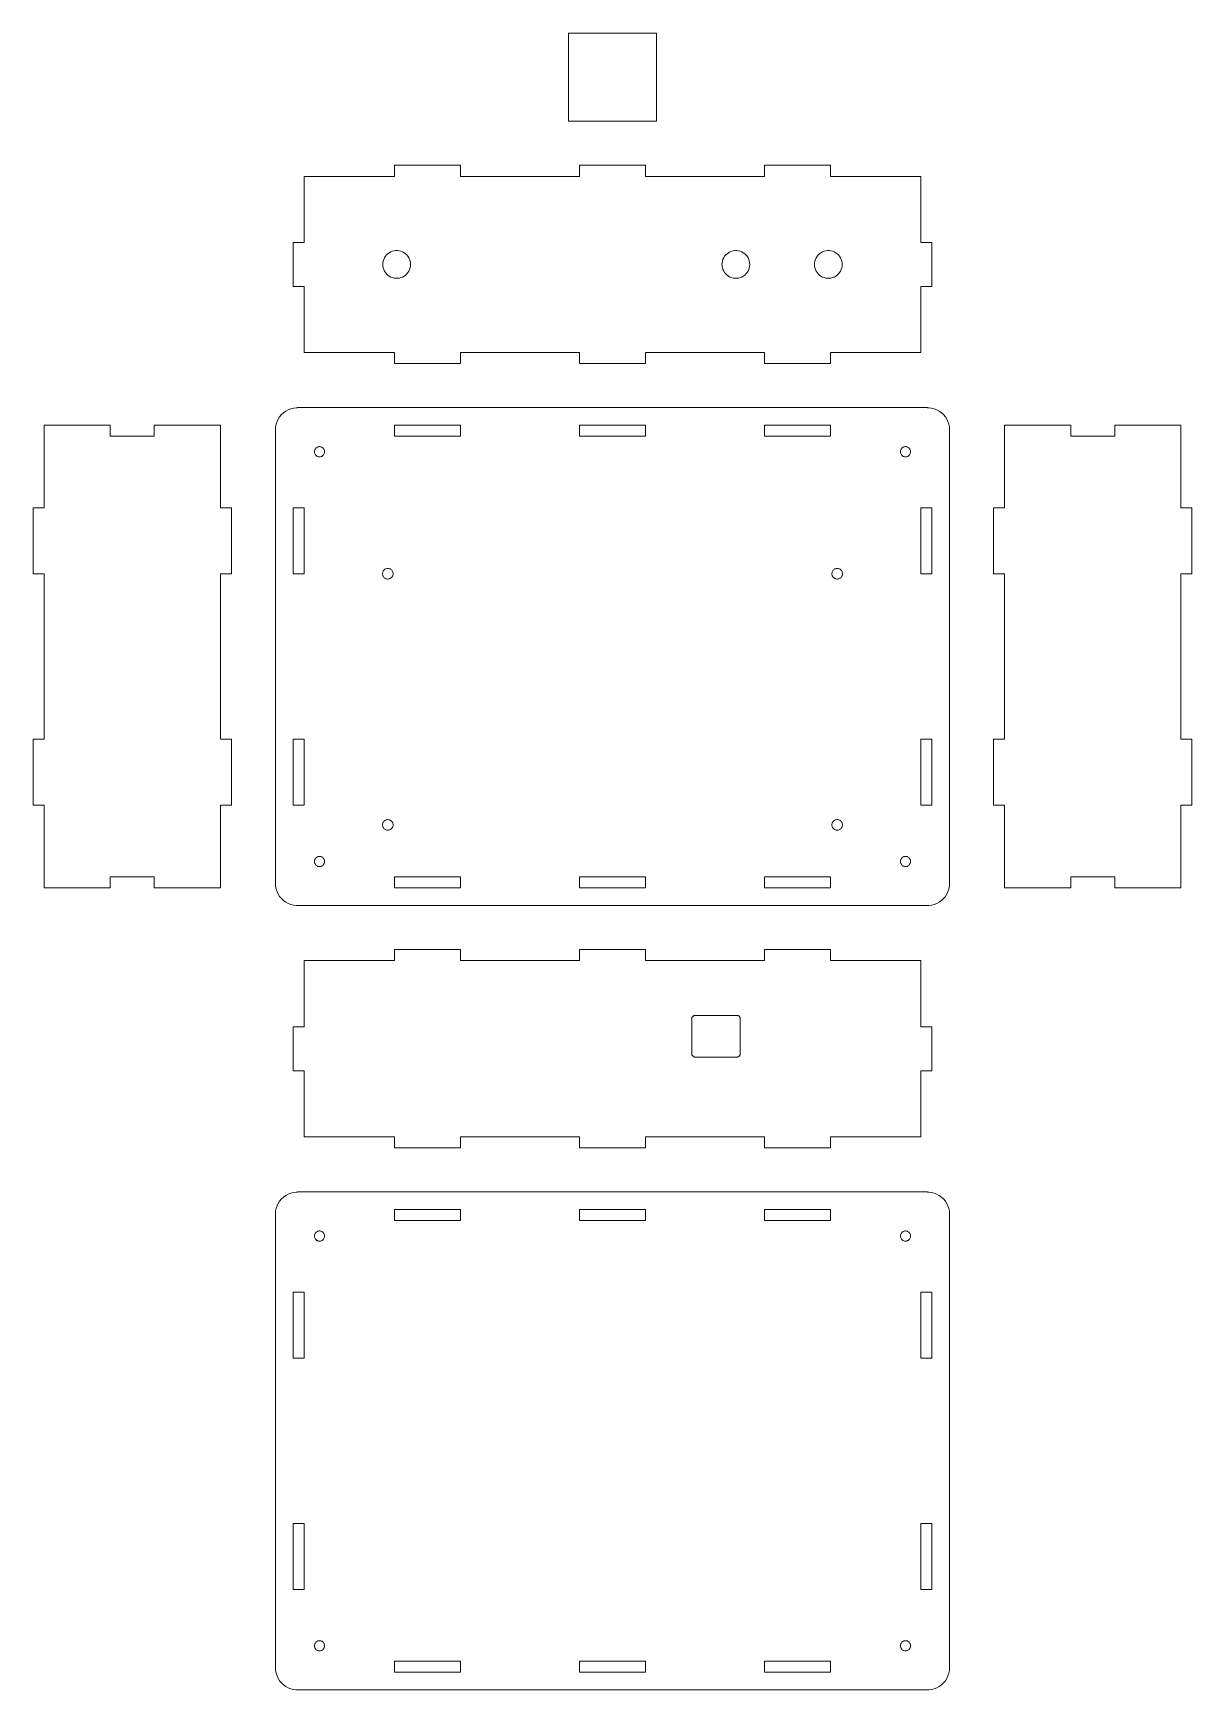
# Model space of a CAD drawing. Header units: millimetres. Extents: x -167 to 167, y -298 to 180.
import ezdxf

# ---------------------------------------------------------------- set-up
doc = ezdxf.new("R2010")
doc.units = ezdxf.units.MM
doc.layers.get('0').update_dxf_attribs({"linetype": 'CONTINUOUS', "lineweight": 0})

msp = doc.modelspace()

# ---------------------------------------------------------------- linework, layer by layer
for p, q in [((-12.7, 154.305), (-12.7, 179.705)), ((-12.7, 179.705), (12.7, 179.705)), ((12.7, 179.705), (12.7, 154.305)), ((12.7, 154.305), (-12.7, 154.305)), ((-62.865, 138.43), (-62.865, 141.605)), ((-62.865, 141.605), (-43.815, 141.605)), ((-43.815, 141.605), (-43.815, 138.43)), ((-9.525, 138.43), (-9.525, 141.605)), ((-9.525, 141.605), (9.525, 141.605)), ((9.525, 141.605), (9.525, 138.43)), ((43.815, 138.43), (43.815, 141.605)), ((43.815, 141.605), (62.865, 141.605)), ((62.865, 141.605), (62.865, 138.43)), ((-88.9, 119.38), (-88.9, 138.43)), ((-88.9, 138.43), (-62.865, 138.43)), ((-43.815, 138.43), (-9.525, 138.43)), ((9.525, 138.43), (43.815, 138.43)), ((62.865, 138.43), (88.9, 138.43)), ((88.9, 138.43), (88.9, 119.38)), ((-92.075, 106.68), (-92.075, 119.38)), ((-92.075, 119.38), (-88.9, 119.38)), ((88.9, 119.38), (92.075, 119.38)), ((92.075, 119.38), (92.075, 106.68)), ((-65.949, 114.502), (-65.735, 114.957)), ((-65.735, 114.957), (-65.466, 115.381)), ((-65.466, 115.381), (-65.146, 115.768)), ((-65.146, 115.768), (-64.78, 116.112)), ((-64.78, 116.112), (-64.373, 116.407)), ((-64.373, 116.407), (-63.933, 116.649)), ((-63.933, 116.649), (-63.466, 116.834)), ((-63.466, 116.834), (-62.98, 116.959)), ((-62.98, 116.959), (-62.481, 117.022)), ((-62.481, 117.022), (-61.979, 117.022)), ((-61.979, 117.022), (-61.48, 116.959)), ((-61.48, 116.959), (-60.994, 116.834)), ((-60.994, 116.834), (-60.527, 116.649)), ((-60.527, 116.649), (-60.087, 116.407)), ((-60.087, 116.407), (-59.68, 116.112)), ((-59.68, 116.112), (-59.314, 115.768)), ((-59.314, 115.768), (-58.994, 115.381)), ((-58.994, 115.381), (-58.725, 114.957)), ((-58.725, 114.957), (-58.511, 114.502)), ((31.841, 114.502), (32.055, 114.957)), ((32.055, 114.957), (32.324, 115.381)), ((32.324, 115.381), (32.644, 115.768)), ((32.644, 115.768), (33.01, 116.112)), ((33.01, 116.112), (33.417, 116.407)), ((33.417, 116.407), (33.857, 116.649)), ((33.857, 116.649), (34.324, 116.834)), ((34.324, 116.834), (34.81, 116.959)), ((34.81, 116.959), (35.309, 117.022)), ((35.309, 117.022), (35.811, 117.022)), ((35.811, 117.022), (36.31, 116.959)), ((36.31, 116.959), (36.796, 116.834)), ((36.796, 116.834), (37.263, 116.649)), ((37.263, 116.649), (37.703, 116.407)), ((37.703, 116.407), (38.11, 116.112)), ((38.11, 116.112), (38.476, 115.768)), ((38.476, 115.768), (38.796, 115.381)), ((38.796, 115.381), (39.065, 114.957)), ((39.065, 114.957), (39.279, 114.502)), ((58.511, 114.502), (58.725, 114.957)), ((58.725, 114.957), (58.994, 115.381)), ((58.994, 115.381), (59.314, 115.768)), ((59.314, 115.768), (59.68, 116.112)), ((59.68, 116.112), (60.087, 116.407)), ((60.087, 116.407), (60.527, 116.649)), ((60.527, 116.649), (60.994, 116.834)), ((60.994, 116.834), (61.48, 116.959)), ((61.48, 116.959), (61.979, 117.022)), ((61.979, 117.022), (62.481, 117.022)), ((62.481, 117.022), (62.98, 116.959)), ((62.98, 116.959), (63.466, 116.834)), ((63.466, 116.834), (63.933, 116.649)), ((63.933, 116.649), (64.373, 116.407)), ((64.373, 116.407), (64.78, 116.112)), ((64.78, 116.112), (65.146, 115.768)), ((65.146, 115.768), (65.466, 115.381)), ((65.466, 115.381), (65.735, 114.957)), ((65.735, 114.957), (65.949, 114.502)), ((-66.23, 113.03), (-66.198, 113.531)), ((-66.198, 112.529), (-66.23, 113.03)), ((-66.198, 113.531), (-66.104, 114.025)), ((-66.104, 112.035), (-66.198, 112.529)), ((-66.104, 114.025), (-65.949, 114.502)), ((-65.949, 111.558), (-66.104, 112.035)), ((-65.735, 111.103), (-65.949, 111.558)), ((-65.466, 110.679), (-65.735, 111.103)), ((-65.146, 110.292), (-65.466, 110.679)), ((-64.78, 109.948), (-65.146, 110.292)), ((-64.373, 109.653), (-64.78, 109.948)), ((-59.68, 109.948), (-60.087, 109.653)), ((-59.314, 110.292), (-59.68, 109.948)), ((-58.994, 110.679), (-59.314, 110.292)), ((-58.725, 111.103), (-58.994, 110.679)), ((-58.511, 111.558), (-58.725, 111.103)), ((-58.511, 114.502), (-58.356, 114.025)), ((-58.356, 112.035), (-58.511, 111.558)), ((-58.356, 114.025), (-58.262, 113.531)), ((-58.262, 112.529), (-58.356, 112.035)), ((-58.262, 113.531), (-58.23, 113.03)), ((-58.23, 113.03), (-58.262, 112.529)), ((31.56, 113.03), (31.592, 113.531)), ((31.592, 112.529), (31.56, 113.03)), ((31.592, 113.531), (31.686, 114.025)), ((31.686, 112.035), (31.592, 112.529)), ((31.686, 114.025), (31.841, 114.502)), ((31.841, 111.558), (31.686, 112.035)), ((32.055, 111.103), (31.841, 111.558)), ((32.324, 110.679), (32.055, 111.103)), ((32.644, 110.292), (32.324, 110.679)), ((33.01, 109.948), (32.644, 110.292)), ((33.417, 109.653), (33.01, 109.948)), ((38.11, 109.948), (37.703, 109.653)), ((38.476, 110.292), (38.11, 109.948)), ((38.796, 110.679), (38.476, 110.292)), ((39.065, 111.103), (38.796, 110.679)), ((39.279, 111.558), (39.065, 111.103)), ((39.279, 114.502), (39.434, 114.025)), ((39.434, 112.035), (39.279, 111.558)), ((39.434, 114.025), (39.528, 113.531)), ((39.528, 112.529), (39.434, 112.035)), ((39.528, 113.531), (39.56, 113.03)), ((39.56, 113.03), (39.528, 112.529)), ((58.23, 113.03), (58.262, 113.531)), ((58.262, 112.529), (58.23, 113.03)), ((58.262, 113.531), (58.356, 114.025)), ((58.356, 112.035), (58.262, 112.529)), ((58.356, 114.025), (58.511, 114.502)), ((58.511, 111.558), (58.356, 112.035)), ((58.725, 111.103), (58.511, 111.558)), ((58.994, 110.679), (58.725, 111.103)), ((59.314, 110.292), (58.994, 110.679)), ((59.68, 109.948), (59.314, 110.292)), ((60.087, 109.653), (59.68, 109.948)), ((64.78, 109.948), (64.373, 109.653)), ((65.146, 110.292), (64.78, 109.948)), ((65.466, 110.679), (65.146, 110.292)), ((65.735, 111.103), (65.466, 110.679)), ((65.949, 111.558), (65.735, 111.103)), ((65.949, 114.502), (66.104, 114.025)), ((66.104, 112.035), (65.949, 111.558)), ((66.104, 114.025), (66.198, 113.531)), ((66.198, 112.529), (66.104, 112.035)), ((66.198, 113.531), (66.23, 113.03)), ((66.23, 113.03), (66.198, 112.529)), ((-88.9, 106.68), (-92.075, 106.68)), ((-88.9, 87.63), (-88.9, 106.68)), ((-63.933, 109.411), (-64.373, 109.653)), ((-63.466, 109.226), (-63.933, 109.411)), ((-62.98, 109.101), (-63.466, 109.226)), ((-62.481, 109.038), (-62.98, 109.101)), ((-61.979, 109.038), (-62.481, 109.038)), ((-61.48, 109.101), (-61.979, 109.038)), ((-60.994, 109.226), (-61.48, 109.101)), ((-60.527, 109.411), (-60.994, 109.226)), ((-60.087, 109.653), (-60.527, 109.411)), ((33.857, 109.411), (33.417, 109.653)), ((34.324, 109.226), (33.857, 109.411)), ((34.81, 109.101), (34.324, 109.226)), ((35.309, 109.038), (34.81, 109.101)), ((35.811, 109.038), (35.309, 109.038)), ((36.31, 109.101), (35.811, 109.038)), ((36.796, 109.226), (36.31, 109.101)), ((37.263, 109.411), (36.796, 109.226)), ((37.703, 109.653), (37.263, 109.411)), ((60.527, 109.411), (60.087, 109.653)), ((60.994, 109.226), (60.527, 109.411)), ((61.48, 109.101), (60.994, 109.226)), ((61.979, 109.038), (61.48, 109.101)), ((62.481, 109.038), (61.979, 109.038)), ((62.98, 109.101), (62.481, 109.038)), ((63.466, 109.226), (62.98, 109.101)), ((63.933, 109.411), (63.466, 109.226)), ((64.373, 109.653), (63.933, 109.411)), ((92.075, 106.68), (88.9, 106.68)), ((88.9, 106.68), (88.9, 87.63)), ((-62.865, 87.63), (-88.9, 87.63)), ((-62.865, 84.455), (-62.865, 87.63)), ((-9.525, 87.63), (-43.815, 87.63)), ((-43.815, 87.63), (-43.815, 84.455)), ((-9.525, 84.455), (-9.525, 87.63)), ((43.815, 87.63), (9.525, 87.63)), ((9.525, 87.63), (9.525, 84.455)), ((43.815, 84.455), (43.815, 87.63)), ((88.9, 87.63), (62.865, 87.63)), ((62.865, 87.63), (62.865, 84.455)), ((-43.815, 84.455), (-62.865, 84.455)), ((9.525, 84.455), (-9.525, 84.455)), ((62.865, 84.455), (43.815, 84.455)), ((-92.767, 71.444), (-91.995, 71.643)), ((-91.995, 71.643), (-91.204, 71.742)), ((-91.204, 71.742), (-90.805, 71.742)), ((-90.805, 71.742), (-90.805, 71.755)), ((-90.805, 71.755), (90.805, 71.755)), ((90.805, 71.755), (90.805, 71.742)), ((90.805, 71.742), (91.204, 71.742)), ((91.204, 71.742), (91.995, 71.643)), ((91.995, 71.643), (92.767, 71.444)), ((-97.105, 66.201), (-96.956, 66.984)), ((-96.956, 66.984), (-96.709, 67.743)), ((-96.709, 67.743), (-96.37, 68.464)), ((-96.37, 68.464), (-95.942, 69.137)), ((-95.942, 69.137), (-95.434, 69.752)), ((-95.434, 69.752), (-94.853, 70.298)), ((-94.853, 70.298), (-94.208, 70.766)), ((-94.208, 70.766), (-93.509, 71.151)), ((-93.509, 71.151), (-92.767, 71.444)), ((92.767, 71.444), (93.509, 71.151)), ((93.509, 71.151), (94.208, 70.766)), ((94.208, 70.766), (94.853, 70.298)), ((94.853, 70.298), (95.434, 69.752)), ((95.434, 69.752), (95.942, 69.137)), ((95.942, 69.137), (96.37, 68.464)), ((96.37, 68.464), (96.709, 67.743)), ((96.709, 67.743), (96.956, 66.984)), ((96.956, 66.984), (97.105, 66.201)), ((-163.83, 42.862), (-163.83, 66.675)), ((-163.83, 66.675), (-144.78, 66.675)), ((-144.78, 66.675), (-144.78, 63.5)), ((-144.78, 63.5), (-132.08, 63.5)), ((-132.08, 63.5), (-132.08, 66.675)), ((-132.08, 66.675), (-113.03, 66.675)), ((-113.03, 66.675), (-113.03, 42.862)), ((-97.155, 65.405), (-97.105, 66.201)), ((-97.155, -65.405), (-97.155, 65.405)), ((-62.865, 63.5), (-62.865, 66.675)), ((-62.865, 66.675), (-43.815, 66.675)), ((-43.815, 63.5), (-62.865, 63.5)), ((-43.815, 66.675), (-43.815, 63.5)), ((-9.525, 63.5), (-9.525, 66.675)), ((-9.525, 66.675), (9.525, 66.675)), ((9.525, 63.5), (-9.525, 63.5)), ((9.525, 66.675), (9.525, 63.5)), ((43.815, 63.5), (43.815, 66.675)), ((43.815, 66.675), (62.865, 66.675)), ((62.865, 63.5), (43.815, 63.5)), ((62.865, 66.675), (62.865, 63.5)), ((97.105, 66.201), (97.155, 65.405)), ((97.155, 65.405), (97.155, -65.405)), ((113.03, 42.862), (113.03, 66.675)), ((113.03, 66.675), (132.08, 66.675)), ((132.08, 66.675), (132.08, 63.5)), ((132.08, 63.5), (144.78, 63.5)), ((144.78, 63.5), (144.78, 66.675)), ((144.78, 66.675), (163.83, 66.675)), ((163.83, 66.675), (163.83, 42.862)), ((-85.928, 59.055), (-85.917, 59.24)), ((-85.917, 58.87), (-85.928, 59.055)), ((-85.917, 59.24), (-85.882, 59.421)), ((-85.882, 58.689), (-85.917, 58.87)), ((-85.882, 59.421), (-85.825, 59.597)), ((-85.825, 58.513), (-85.882, 58.689)), ((-85.825, 59.597), (-85.746, 59.765)), ((-85.746, 58.345), (-85.825, 58.513)), ((-85.746, 59.765), (-85.647, 59.921)), ((-85.647, 58.189), (-85.746, 58.345)), ((-85.647, 59.921), (-85.529, 60.063)), ((-85.529, 58.047), (-85.647, 58.189)), ((-85.529, 60.063), (-85.394, 60.19)), ((-85.394, 57.92), (-85.529, 58.047)), ((-85.394, 60.19), (-85.244, 60.299)), ((-85.244, 57.811), (-85.394, 57.92)), ((-85.244, 60.299), (-85.082, 60.388)), ((-85.082, 57.722), (-85.244, 57.811)), ((-85.082, 60.388), (-84.91, 60.456)), ((-84.91, 57.654), (-85.082, 57.722)), ((-84.91, 60.456), (-84.731, 60.502)), ((-84.731, 57.608), (-84.91, 57.654)), ((-84.731, 60.502), (-84.548, 60.525)), ((-84.548, 57.585), (-84.731, 57.608)), ((-84.548, 60.525), (-84.362, 60.525)), ((-84.362, 57.585), (-84.548, 57.585)), ((-84.362, 60.525), (-84.179, 60.502)), ((-84.179, 57.608), (-84.362, 57.585)), ((-84.179, 60.502), (-84, 60.456)), ((-84, 57.654), (-84.179, 57.608)), ((-84, 60.456), (-83.828, 60.388)), ((-83.828, 57.722), (-84, 57.654)), ((-83.828, 60.388), (-83.666, 60.299)), ((-83.666, 57.811), (-83.828, 57.722)), ((-83.666, 60.299), (-83.516, 60.19)), ((-83.516, 57.92), (-83.666, 57.811)), ((-83.516, 60.19), (-83.381, 60.063)), ((-83.381, 58.047), (-83.516, 57.92)), ((-83.381, 60.063), (-83.263, 59.921)), ((-83.263, 58.189), (-83.381, 58.047)), ((-83.263, 59.921), (-83.164, 59.765)), ((-83.164, 58.345), (-83.263, 58.189)), ((-83.164, 59.765), (-83.085, 59.597)), ((-83.085, 58.513), (-83.164, 58.345)), ((-83.085, 59.597), (-83.028, 59.421)), ((-83.028, 58.689), (-83.085, 58.513)), ((-83.028, 59.421), (-82.993, 59.24)), ((-82.993, 58.87), (-83.028, 58.689)), ((-82.993, 59.24), (-82.982, 59.055)), ((-82.982, 59.055), (-82.993, 58.87)), ((82.982, 59.055), (82.993, 59.24)), ((82.993, 58.87), (82.982, 59.055)), ((82.993, 59.24), (83.028, 59.421)), ((83.028, 58.689), (82.993, 58.87)), ((83.028, 59.421), (83.085, 59.597)), ((83.085, 58.513), (83.028, 58.689)), ((83.085, 59.597), (83.164, 59.765)), ((83.164, 58.345), (83.085, 58.513)), ((83.164, 59.765), (83.263, 59.921)), ((83.263, 58.189), (83.164, 58.345)), ((83.263, 59.921), (83.381, 60.063)), ((83.381, 58.047), (83.263, 58.189)), ((83.381, 60.063), (83.516, 60.19)), ((83.516, 57.92), (83.381, 58.047)), ((83.516, 60.19), (83.666, 60.299)), ((83.666, 57.811), (83.516, 57.92)), ((83.666, 60.299), (83.828, 60.388)), ((83.828, 57.722), (83.666, 57.811)), ((83.828, 60.388), (84, 60.456)), ((84, 57.654), (83.828, 57.722)), ((84, 60.456), (84.179, 60.502)), ((84.179, 57.608), (84, 57.654)), ((84.179, 60.502), (84.362, 60.525)), ((84.362, 57.585), (84.179, 57.608)), ((84.362, 60.525), (84.548, 60.525)), ((84.548, 57.585), (84.362, 57.585)), ((84.548, 60.525), (84.731, 60.502)), ((84.731, 57.608), (84.548, 57.585)), ((84.731, 60.502), (84.91, 60.456)), ((84.91, 57.654), (84.731, 57.608)), ((84.91, 60.456), (85.082, 60.388)), ((85.082, 57.722), (84.91, 57.654)), ((85.082, 60.388), (85.244, 60.299)), ((85.244, 57.811), (85.082, 57.722)), ((85.244, 60.299), (85.394, 60.19)), ((85.394, 57.92), (85.244, 57.811)), ((85.394, 60.19), (85.529, 60.063)), ((85.529, 58.047), (85.394, 57.92)), ((85.529, 60.063), (85.647, 59.921)), ((85.647, 58.189), (85.529, 58.047)), ((85.647, 59.921), (85.746, 59.765)), ((85.746, 58.345), (85.647, 58.189)), ((85.746, 59.765), (85.825, 59.597)), ((85.825, 58.513), (85.746, 58.345)), ((85.825, 59.597), (85.882, 59.421)), ((85.882, 58.689), (85.825, 58.513)), ((85.882, 59.421), (85.917, 59.24)), ((85.917, 58.87), (85.882, 58.689)), ((85.917, 59.24), (85.928, 59.055)), ((85.928, 59.055), (85.917, 58.87)), ((-167.005, 23.813), (-167.005, 42.862)), ((-167.005, 42.862), (-163.83, 42.862)), ((-113.03, 42.862), (-109.855, 42.862)), ((-109.855, 42.862), (-109.855, 23.813)), ((-92.075, 23.813), (-92.075, 42.862)), ((-92.075, 42.862), (-88.9, 42.862)), ((-88.9, 42.862), (-88.9, 23.813)), ((88.9, 23.813), (88.9, 42.862)), ((88.9, 42.862), (92.075, 42.862)), ((92.075, 42.862), (92.075, 23.813)), ((109.855, 23.813), (109.855, 42.862)), ((109.855, 42.862), (113.03, 42.862)), ((163.83, 42.862), (167.005, 42.862)), ((167.005, 42.862), (167.005, 23.813)), ((-66.294, 23.89), (-66.282, 24.081)), ((-66.282, 23.699), (-66.294, 23.89)), ((-66.282, 24.081), (-66.246, 24.269)), ((-66.246, 24.269), (-66.187, 24.451)), ((-66.187, 24.451), (-66.105, 24.624)), ((-66.105, 24.624), (-66.003, 24.786)), ((-66.003, 24.786), (-65.881, 24.933)), ((-65.881, 24.933), (-65.741, 25.064)), ((-65.741, 25.064), (-65.587, 25.177)), ((-65.587, 25.177), (-65.419, 25.269)), ((-65.419, 25.269), (-65.241, 25.339)), ((-65.241, 25.339), (-65.056, 25.387)), ((-65.056, 25.387), (-64.866, 25.411)), ((-64.866, 25.411), (-64.674, 25.411)), ((-64.674, 25.411), (-64.484, 25.387)), ((-64.484, 25.387), (-64.299, 25.339)), ((-64.299, 25.339), (-64.121, 25.269)), ((-64.121, 25.269), (-63.953, 25.177)), ((-63.953, 25.177), (-63.799, 25.064)), ((-63.799, 25.064), (-63.659, 24.933)), ((-63.659, 24.933), (-63.537, 24.786)), ((-63.537, 24.786), (-63.435, 24.624)), ((-63.435, 24.624), (-63.353, 24.451)), ((-63.353, 24.451), (-63.294, 24.269)), ((-63.294, 24.269), (-63.258, 24.081)), ((-63.258, 24.081), (-63.246, 23.89)), ((-63.246, 23.89), (-63.258, 23.699)), ((63.246, 23.89), (63.258, 24.081)), ((63.258, 23.699), (63.246, 23.89)), ((63.258, 24.081), (63.294, 24.269)), ((63.294, 24.269), (63.353, 24.451)), ((63.353, 24.451), (63.435, 24.624)), ((63.435, 24.624), (63.537, 24.786)), ((63.537, 24.786), (63.659, 24.933)), ((63.659, 24.933), (63.799, 25.064)), ((63.799, 25.064), (63.953, 25.177)), ((63.953, 25.177), (64.121, 25.269)), ((64.121, 25.269), (64.299, 25.339)), ((64.299, 25.339), (64.484, 25.387)), ((64.484, 25.387), (64.674, 25.411)), ((64.674, 25.411), (64.866, 25.411)), ((64.866, 25.411), (65.056, 25.387)), ((65.056, 25.387), (65.241, 25.339)), ((65.241, 25.339), (65.419, 25.269)), ((65.419, 25.269), (65.587, 25.177)), ((65.587, 25.177), (65.741, 25.064)), ((65.741, 25.064), (65.881, 24.933)), ((65.881, 24.933), (66.003, 24.786)), ((66.003, 24.786), (66.105, 24.624)), ((66.105, 24.624), (66.187, 24.451)), ((66.187, 24.451), (66.246, 24.269)), ((66.246, 24.269), (66.282, 24.081)), ((66.282, 24.081), (66.294, 23.89)), ((66.294, 23.89), (66.282, 23.699)), ((-163.83, 23.813), (-167.005, 23.813)), ((-163.83, -23.813), (-163.83, 23.813)), ((-109.855, 23.813), (-113.03, 23.813)), ((-113.03, 23.813), (-113.03, -23.813)), ((-88.9, 23.813), (-92.075, 23.813)), ((-66.246, 23.511), (-66.282, 23.699)), ((-66.187, 23.329), (-66.246, 23.511)), ((-66.105, 23.156), (-66.187, 23.329)), ((-66.003, 22.994), (-66.105, 23.156)), ((-65.881, 22.847), (-66.003, 22.994)), ((-65.741, 22.716), (-65.881, 22.847)), ((-65.587, 22.603), (-65.741, 22.716)), ((-65.419, 22.511), (-65.587, 22.603)), ((-65.241, 22.441), (-65.419, 22.511)), ((-65.056, 22.393), (-65.241, 22.441)), ((-64.866, 22.369), (-65.056, 22.393)), ((-64.674, 22.369), (-64.866, 22.369)), ((-64.484, 22.393), (-64.674, 22.369)), ((-64.299, 22.441), (-64.484, 22.393)), ((-64.121, 22.511), (-64.299, 22.441)), ((-63.953, 22.603), (-64.121, 22.511)), ((-63.799, 22.716), (-63.953, 22.603)), ((-63.659, 22.847), (-63.799, 22.716)), ((-63.537, 22.994), (-63.659, 22.847)), ((-63.435, 23.156), (-63.537, 22.994)), ((-63.353, 23.329), (-63.435, 23.156)), ((-63.294, 23.511), (-63.353, 23.329)), ((-63.258, 23.699), (-63.294, 23.511)), ((63.294, 23.511), (63.258, 23.699)), ((63.353, 23.329), (63.294, 23.511)), ((63.435, 23.156), (63.353, 23.329)), ((63.537, 22.994), (63.435, 23.156)), ((63.659, 22.847), (63.537, 22.994)), ((63.799, 22.716), (63.659, 22.847)), ((63.953, 22.603), (63.799, 22.716)), ((64.121, 22.511), (63.953, 22.603)), ((64.299, 22.441), (64.121, 22.511)), ((64.484, 22.393), (64.299, 22.441)), ((64.674, 22.369), (64.484, 22.393)), ((64.866, 22.369), (64.674, 22.369)), ((65.056, 22.393), (64.866, 22.369)), ((65.241, 22.441), (65.056, 22.393)), ((65.419, 22.511), (65.241, 22.441)), ((65.587, 22.603), (65.419, 22.511)), ((65.741, 22.716), (65.587, 22.603)), ((65.881, 22.847), (65.741, 22.716)), ((66.003, 22.994), (65.881, 22.847)), ((66.105, 23.156), (66.003, 22.994)), ((66.187, 23.329), (66.105, 23.156)), ((66.246, 23.511), (66.187, 23.329)), ((66.282, 23.699), (66.246, 23.511)), ((92.075, 23.813), (88.9, 23.813)), ((113.03, 23.813), (109.855, 23.813)), ((113.03, -23.813), (113.03, 23.813)), ((167.005, 23.813), (163.83, 23.813)), ((163.83, 23.813), (163.83, -23.813)), ((-167.005, -42.862), (-167.005, -23.813)), ((-167.005, -23.813), (-163.83, -23.813)), ((-113.03, -23.813), (-109.855, -23.813)), ((-109.855, -23.813), (-109.855, -42.862)), ((-92.075, -42.862), (-92.075, -23.813)), ((-92.075, -23.813), (-88.9, -23.813)), ((-88.9, -23.813), (-88.9, -42.862)), ((88.9, -42.862), (88.9, -23.813)), ((88.9, -23.813), (92.075, -23.813)), ((92.075, -23.813), (92.075, -42.862)), ((109.855, -42.862), (109.855, -23.813)), ((109.855, -23.813), (113.03, -23.813)), ((163.83, -23.813), (167.005, -23.813)), ((167.005, -23.813), (167.005, -42.862)), ((-163.83, -42.862), (-167.005, -42.862)), ((-163.83, -66.675), (-163.83, -42.862)), ((-109.855, -42.862), (-113.03, -42.862)), ((-113.03, -42.862), (-113.03, -66.675)), ((-88.9, -42.862), (-92.075, -42.862)), ((92.075, -42.862), (88.9, -42.862)), ((113.03, -42.862), (109.855, -42.862)), ((113.03, -66.675), (113.03, -42.862)), ((167.005, -42.862), (163.83, -42.862)), ((163.83, -42.862), (163.83, -66.675)), ((-66.105, -47.766), (-66.003, -47.604)), ((-66.003, -47.604), (-65.881, -47.457)), ((-65.881, -47.457), (-65.741, -47.326)), ((-65.741, -47.326), (-65.587, -47.213)), ((-65.587, -47.213), (-65.419, -47.121)), ((-65.419, -47.121), (-65.241, -47.051)), ((-65.241, -47.051), (-65.056, -47.003)), ((-65.056, -47.003), (-64.866, -46.979)), ((-64.866, -46.979), (-64.674, -46.979)), ((-64.674, -46.979), (-64.484, -47.003)), ((-64.484, -47.003), (-64.299, -47.051)), ((-64.299, -47.051), (-64.121, -47.121)), ((-64.121, -47.121), (-63.953, -47.213)), ((-63.953, -47.213), (-63.799, -47.326)), ((-63.799, -47.326), (-63.659, -47.457)), ((-63.659, -47.457), (-63.537, -47.604)), ((-63.537, -47.604), (-63.435, -47.766)), ((63.435, -47.766), (63.537, -47.604)), ((63.537, -47.604), (63.659, -47.457)), ((63.659, -47.457), (63.799, -47.326)), ((63.799, -47.326), (63.953, -47.213)), ((63.953, -47.213), (64.121, -47.121)), ((64.121, -47.121), (64.299, -47.051)), ((64.299, -47.051), (64.484, -47.003)), ((64.484, -47.003), (64.674, -46.979)), ((64.674, -46.979), (64.866, -46.979)), ((64.866, -46.979), (65.056, -47.003)), ((65.056, -47.003), (65.241, -47.051)), ((65.241, -47.051), (65.419, -47.121)), ((65.419, -47.121), (65.587, -47.213)), ((65.587, -47.213), (65.741, -47.326)), ((65.741, -47.326), (65.881, -47.457)), ((65.881, -47.457), (66.003, -47.604)), ((66.003, -47.604), (66.105, -47.766)), ((-66.294, -48.5), (-66.282, -48.309)), ((-66.282, -48.691), (-66.294, -48.5)), ((-66.282, -48.309), (-66.246, -48.121)), ((-66.246, -48.879), (-66.282, -48.691)), ((-66.246, -48.121), (-66.187, -47.939)), ((-66.187, -49.061), (-66.246, -48.879)), ((-66.187, -47.939), (-66.105, -47.766)), ((-66.105, -49.234), (-66.187, -49.061)), ((-66.003, -49.396), (-66.105, -49.234)), ((-65.881, -49.543), (-66.003, -49.396)), ((-65.741, -49.674), (-65.881, -49.543)), ((-65.587, -49.787), (-65.741, -49.674)), ((-65.419, -49.879), (-65.587, -49.787)), ((-65.241, -49.949), (-65.419, -49.879)), ((-65.056, -49.997), (-65.241, -49.949)), ((-64.866, -50.021), (-65.056, -49.997)), ((-64.674, -50.021), (-64.866, -50.021)), ((-64.484, -49.997), (-64.674, -50.021)), ((-64.299, -49.949), (-64.484, -49.997)), ((-64.121, -49.879), (-64.299, -49.949)), ((-63.953, -49.787), (-64.121, -49.879)), ((-63.799, -49.674), (-63.953, -49.787)), ((-63.659, -49.543), (-63.799, -49.674)), ((-63.537, -49.396), (-63.659, -49.543)), ((-63.435, -49.234), (-63.537, -49.396)), ((-63.435, -47.766), (-63.353, -47.939)), ((-63.353, -49.061), (-63.435, -49.234)), ((-63.353, -47.939), (-63.294, -48.121)), ((-63.294, -48.879), (-63.353, -49.061)), ((-63.294, -48.121), (-63.258, -48.309)), ((-63.258, -48.691), (-63.294, -48.879)), ((-63.258, -48.309), (-63.246, -48.5)), ((-63.246, -48.5), (-63.258, -48.691)), ((63.246, -48.5), (63.258, -48.309)), ((63.258, -48.691), (63.246, -48.5)), ((63.258, -48.309), (63.294, -48.121)), ((63.294, -48.879), (63.258, -48.691)), ((63.294, -48.121), (63.353, -47.939)), ((63.353, -49.061), (63.294, -48.879)), ((63.353, -47.939), (63.435, -47.766)), ((63.435, -49.234), (63.353, -49.061)), ((63.537, -49.396), (63.435, -49.234)), ((63.659, -49.543), (63.537, -49.396)), ((63.799, -49.674), (63.659, -49.543)), ((63.953, -49.787), (63.799, -49.674)), ((64.121, -49.879), (63.953, -49.787)), ((64.299, -49.949), (64.121, -49.879)), ((64.484, -49.997), (64.299, -49.949)), ((64.674, -50.021), (64.484, -49.997)), ((64.866, -50.021), (64.674, -50.021)), ((65.056, -49.997), (64.866, -50.021)), ((65.241, -49.949), (65.056, -49.997)), ((65.419, -49.879), (65.241, -49.949)), ((65.587, -49.787), (65.419, -49.879)), ((65.741, -49.674), (65.587, -49.787)), ((65.881, -49.543), (65.741, -49.674)), ((66.003, -49.396), (65.881, -49.543)), ((66.105, -49.234), (66.003, -49.396)), ((66.105, -47.766), (66.187, -47.939)), ((66.187, -49.061), (66.105, -49.234)), ((66.187, -47.939), (66.246, -48.121)), ((66.246, -48.879), (66.187, -49.061)), ((66.246, -48.121), (66.282, -48.309)), ((66.282, -48.691), (66.246, -48.879)), ((66.282, -48.309), (66.294, -48.5)), ((66.294, -48.5), (66.282, -48.691)), ((-85.928, -59.055), (-85.917, -58.87)), ((-85.917, -59.24), (-85.928, -59.055)), ((-85.917, -58.87), (-85.882, -58.689)), ((-85.882, -59.421), (-85.917, -59.24)), ((-85.882, -58.689), (-85.825, -58.513)), ((-85.825, -59.597), (-85.882, -59.421)), ((-85.825, -58.513), (-85.746, -58.345)), ((-85.746, -59.765), (-85.825, -59.597)), ((-85.746, -58.345), (-85.647, -58.189)), ((-85.647, -59.921), (-85.746, -59.765)), ((-85.647, -58.189), (-85.529, -58.047)), ((-85.529, -60.063), (-85.647, -59.921)), ((-85.529, -58.047), (-85.394, -57.92)), ((-85.394, -60.19), (-85.529, -60.063)), ((-85.394, -57.92), (-85.244, -57.811)), ((-85.244, -60.299), (-85.394, -60.19)), ((-85.244, -57.811), (-85.082, -57.722)), ((-85.082, -60.388), (-85.244, -60.299)), ((-85.082, -57.722), (-84.91, -57.654)), ((-84.91, -60.456), (-85.082, -60.388)), ((-84.91, -57.654), (-84.731, -57.608)), ((-84.731, -60.502), (-84.91, -60.456)), ((-84.731, -57.608), (-84.548, -57.585)), ((-84.548, -60.525), (-84.731, -60.502)), ((-84.548, -57.585), (-84.362, -57.585)), ((-84.362, -60.525), (-84.548, -60.525)), ((-84.362, -57.585), (-84.179, -57.608)), ((-84.179, -60.502), (-84.362, -60.525)), ((-84.179, -57.608), (-84, -57.654)), ((-84, -60.456), (-84.179, -60.502)), ((-84, -57.654), (-83.828, -57.722)), ((-83.828, -60.388), (-84, -60.456)), ((-83.828, -57.722), (-83.666, -57.811)), ((-83.666, -60.299), (-83.828, -60.388)), ((-83.666, -57.811), (-83.516, -57.92)), ((-83.516, -60.19), (-83.666, -60.299)), ((-83.516, -57.92), (-83.381, -58.047)), ((-83.381, -60.063), (-83.516, -60.19)), ((-83.381, -58.047), (-83.263, -58.189)), ((-83.263, -59.921), (-83.381, -60.063)), ((-83.263, -58.189), (-83.164, -58.345)), ((-83.164, -59.765), (-83.263, -59.921)), ((-83.164, -58.345), (-83.085, -58.513)), ((-83.085, -59.597), (-83.164, -59.765)), ((-83.085, -58.513), (-83.028, -58.689)), ((-83.028, -59.421), (-83.085, -59.597)), ((-83.028, -58.689), (-82.993, -58.87)), ((-82.993, -59.24), (-83.028, -59.421)), ((-82.993, -58.87), (-82.982, -59.055)), ((-82.982, -59.055), (-82.993, -59.24)), ((82.982, -59.055), (82.993, -58.87)), ((82.993, -59.24), (82.982, -59.055)), ((82.993, -58.87), (83.028, -58.689)), ((83.028, -59.421), (82.993, -59.24)), ((83.028, -58.689), (83.085, -58.513)), ((83.085, -59.597), (83.028, -59.421)), ((83.085, -58.513), (83.164, -58.345)), ((83.164, -59.765), (83.085, -59.597)), ((83.164, -58.345), (83.263, -58.189)), ((83.263, -59.921), (83.164, -59.765)), ((83.263, -58.189), (83.381, -58.047)), ((83.381, -60.063), (83.263, -59.921)), ((83.381, -58.047), (83.516, -57.92)), ((83.516, -60.19), (83.381, -60.063)), ((83.516, -57.92), (83.666, -57.811)), ((83.666, -60.299), (83.516, -60.19)), ((83.666, -57.811), (83.828, -57.722)), ((83.828, -60.388), (83.666, -60.299)), ((83.828, -57.722), (84, -57.654)), ((84, -60.456), (83.828, -60.388)), ((84, -57.654), (84.179, -57.608)), ((84.179, -60.502), (84, -60.456)), ((84.179, -57.608), (84.362, -57.585)), ((84.362, -60.525), (84.179, -60.502)), ((84.362, -57.585), (84.548, -57.585)), ((84.548, -60.525), (84.362, -60.525)), ((84.548, -57.585), (84.731, -57.608)), ((84.731, -60.502), (84.548, -60.525)), ((84.731, -57.608), (84.91, -57.654)), ((84.91, -60.456), (84.731, -60.502)), ((84.91, -57.654), (85.082, -57.722)), ((85.082, -60.388), (84.91, -60.456)), ((85.082, -57.722), (85.244, -57.811)), ((85.244, -60.299), (85.082, -60.388)), ((85.244, -57.811), (85.394, -57.92)), ((85.394, -60.19), (85.244, -60.299)), ((85.394, -57.92), (85.529, -58.047)), ((85.529, -60.063), (85.394, -60.19)), ((85.529, -58.047), (85.647, -58.189)), ((85.647, -59.921), (85.529, -60.063)), ((85.647, -58.189), (85.746, -58.345)), ((85.746, -59.765), (85.647, -59.921)), ((85.746, -58.345), (85.825, -58.513)), ((85.825, -59.597), (85.746, -59.765)), ((85.825, -58.513), (85.882, -58.689)), ((85.882, -59.421), (85.825, -59.597)), ((85.882, -58.689), (85.917, -58.87)), ((85.917, -59.24), (85.882, -59.421)), ((85.917, -58.87), (85.928, -59.055)), ((85.928, -59.055), (85.917, -59.24)), ((-144.78, -66.675), (-163.83, -66.675)), ((-132.08, -63.5), (-144.78, -63.5)), ((-144.78, -63.5), (-144.78, -66.675)), ((-132.08, -66.675), (-132.08, -63.5)), ((-113.03, -66.675), (-132.08, -66.675)), ((-97.105, -66.201), (-97.155, -65.405)), ((-96.956, -66.984), (-97.105, -66.201)), ((-62.865, -66.675), (-62.865, -63.5)), ((-62.865, -63.5), (-43.815, -63.5)), ((-43.815, -66.675), (-62.865, -66.675)), ((-43.815, -63.5), (-43.815, -66.675)), ((-9.525, -66.675), (-9.525, -63.5)), ((-9.525, -63.5), (9.525, -63.5)), ((9.525, -66.675), (-9.525, -66.675)), ((9.525, -63.5), (9.525, -66.675)), ((43.815, -66.675), (43.815, -63.5)), ((43.815, -63.5), (62.865, -63.5)), ((62.865, -66.675), (43.815, -66.675)), ((62.865, -63.5), (62.865, -66.675)), ((97.105, -66.201), (96.956, -66.984)), ((97.155, -65.405), (97.105, -66.201)), ((132.08, -66.675), (113.03, -66.675)), ((144.78, -63.5), (132.08, -63.5)), ((132.08, -63.5), (132.08, -66.675)), ((144.78, -66.675), (144.78, -63.5)), ((163.83, -66.675), (144.78, -66.675)), ((-96.709, -67.743), (-96.956, -66.984)), ((-96.37, -68.464), (-96.709, -67.743)), ((-95.942, -69.137), (-96.37, -68.464)), ((-95.434, -69.752), (-95.942, -69.137)), ((-94.853, -70.298), (-95.434, -69.752)), ((-94.208, -70.766), (-94.853, -70.298)), ((-93.509, -71.151), (-94.208, -70.766)), ((-92.767, -71.444), (-93.509, -71.151)), ((-91.995, -71.643), (-92.767, -71.444)), ((92.767, -71.444), (91.995, -71.643)), ((93.509, -71.151), (92.767, -71.444)), ((94.208, -70.766), (93.509, -71.151)), ((94.853, -70.298), (94.208, -70.766)), ((95.434, -69.752), (94.853, -70.298)), ((95.942, -69.137), (95.434, -69.752)), ((96.37, -68.464), (95.942, -69.137)), ((96.709, -67.743), (96.37, -68.464)), ((96.956, -66.984), (96.709, -67.743)), ((-91.204, -71.742), (-91.995, -71.643)), ((-90.805, -71.742), (-91.204, -71.742)), ((-90.805, -71.755), (-90.805, -71.742)), ((90.805, -71.755), (-90.805, -71.755)), ((91.204, -71.742), (90.805, -71.742)), ((90.805, -71.742), (90.805, -71.755)), ((91.995, -71.643), (91.204, -71.742)), ((-62.865, -87.63), (-62.865, -84.455)), ((-62.865, -84.455), (-43.815, -84.455)), ((-43.815, -84.455), (-43.815, -87.63)), ((-9.525, -87.63), (-9.525, -84.455)), ((-9.525, -84.455), (9.525, -84.455)), ((9.525, -84.455), (9.525, -87.63)), ((43.815, -87.63), (43.815, -84.455)), ((43.815, -84.455), (62.865, -84.455)), ((62.865, -84.455), (62.865, -87.63)), ((-88.9, -106.68), (-88.9, -87.63)), ((-88.9, -87.63), (-62.865, -87.63)), ((-43.815, -87.63), (-9.525, -87.63)), ((9.525, -87.63), (43.815, -87.63)), ((62.865, -87.63), (88.9, -87.63)), ((88.9, -87.63), (88.9, -106.68)), ((22.845, -104.43), (22.853, -104.305)), ((22.845, -114.43), (22.845, -104.43)), ((22.853, -104.305), (22.876, -104.181)), ((22.876, -104.181), (22.915, -104.062)), ((22.915, -104.062), (22.969, -103.948)), ((22.969, -103.948), (23.036, -103.842)), ((23.036, -103.842), (23.116, -103.745)), ((23.116, -103.745), (23.208, -103.659)), ((23.208, -103.659), (23.309, -103.586)), ((23.309, -103.586), (23.419, -103.525)), ((23.419, -103.525), (23.536, -103.479)), ((23.536, -103.479), (23.658, -103.448)), ((23.658, -103.448), (23.782, -103.432)), ((23.782, -103.432), (23.845, -103.432)), ((23.845, -103.432), (23.845, -103.43)), ((23.845, -103.43), (35.845, -103.43)), ((35.845, -103.43), (35.845, -103.432)), ((35.845, -103.432), (35.908, -103.432)), ((35.908, -103.432), (36.032, -103.448)), ((36.032, -103.448), (36.154, -103.479)), ((36.154, -103.479), (36.271, -103.525)), ((36.271, -103.525), (36.381, -103.586)), ((36.381, -103.586), (36.482, -103.659)), ((36.482, -103.659), (36.574, -103.745)), ((36.574, -103.745), (36.654, -103.842)), ((36.654, -103.842), (36.721, -103.948)), ((36.721, -103.948), (36.775, -104.062)), ((36.775, -104.062), (36.814, -104.181)), ((36.814, -104.181), (36.837, -104.305)), ((36.837, -104.305), (36.845, -104.43)), ((36.845, -104.43), (36.845, -114.43)), ((-92.075, -119.38), (-92.075, -106.68)), ((-92.075, -106.68), (-88.9, -106.68)), ((88.9, -106.68), (92.075, -106.68)), ((92.075, -106.68), (92.075, -119.38)), ((22.853, -114.555), (22.845, -114.43)), ((22.876, -114.679), (22.853, -114.555)), ((36.837, -114.555), (36.814, -114.679)), ((36.845, -114.43), (36.837, -114.555)), ((-88.9, -119.38), (-92.075, -119.38)), ((-88.9, -138.43), (-88.9, -119.38)), ((22.915, -114.798), (22.876, -114.679)), ((22.969, -114.912), (22.915, -114.798)), ((23.036, -115.018), (22.969, -114.912)), ((23.116, -115.115), (23.036, -115.018)), ((23.208, -115.201), (23.116, -115.115)), ((23.309, -115.274), (23.208, -115.201)), ((23.419, -115.335), (23.309, -115.274)), ((23.536, -115.381), (23.419, -115.335)), ((23.658, -115.412), (23.536, -115.381)), ((23.782, -115.428), (23.658, -115.412)), ((23.845, -115.428), (23.782, -115.428)), ((23.845, -115.43), (23.845, -115.428)), ((35.845, -115.43), (23.845, -115.43)), ((35.908, -115.428), (35.845, -115.428)), ((35.845, -115.428), (35.845, -115.43)), ((36.032, -115.412), (35.908, -115.428)), ((36.154, -115.381), (36.032, -115.412)), ((36.271, -115.335), (36.154, -115.381)), ((36.381, -115.274), (36.271, -115.335)), ((36.482, -115.201), (36.381, -115.274)), ((36.574, -115.115), (36.482, -115.201)), ((36.654, -115.018), (36.574, -115.115)), ((36.721, -114.912), (36.654, -115.018)), ((36.775, -114.798), (36.721, -114.912)), ((36.814, -114.679), (36.775, -114.798)), ((92.075, -119.38), (88.9, -119.38)), ((88.9, -119.38), (88.9, -138.43)), ((-62.865, -138.43), (-88.9, -138.43)), ((-62.865, -141.605), (-62.865, -138.43)), ((-9.525, -138.43), (-43.815, -138.43)), ((-43.815, -138.43), (-43.815, -141.605)), ((-9.525, -141.605), (-9.525, -138.43)), ((43.815, -138.43), (9.525, -138.43)), ((9.525, -138.43), (9.525, -141.605)), ((43.815, -141.605), (43.815, -138.43)), ((88.9, -138.43), (62.865, -138.43)), ((62.865, -138.43), (62.865, -141.605)), ((-43.815, -141.605), (-62.865, -141.605)), ((9.525, -141.605), (-9.525, -141.605)), ((62.865, -141.605), (43.815, -141.605)), ((-96.37, -157.596), (-95.942, -156.923)), ((-95.942, -156.923), (-95.434, -156.308)), ((-95.434, -156.308), (-94.853, -155.762)), ((-94.853, -155.762), (-94.208, -155.294)), ((-94.208, -155.294), (-93.509, -154.909)), ((-93.509, -154.909), (-92.767, -154.616)), ((-92.767, -154.616), (-91.995, -154.417)), ((-91.995, -154.417), (-91.204, -154.318)), ((-91.204, -154.318), (-90.805, -154.318)), ((-90.805, -154.318), (-90.805, -154.305)), ((-90.805, -154.305), (90.805, -154.305)), ((90.805, -154.305), (90.805, -154.318)), ((90.805, -154.318), (91.204, -154.318)), ((91.204, -154.318), (91.995, -154.417)), ((91.995, -154.417), (92.767, -154.616)), ((92.767, -154.616), (93.509, -154.909)), ((93.509, -154.909), (94.208, -155.294)), ((94.208, -155.294), (94.853, -155.762)), ((94.853, -155.762), (95.434, -156.308)), ((95.434, -156.308), (95.942, -156.923)), ((95.942, -156.923), (96.37, -157.596)), ((-97.155, -160.655), (-97.105, -159.859)), ((-97.155, -291.465), (-97.155, -160.655)), ((-97.105, -159.859), (-96.956, -159.076)), ((-96.956, -159.076), (-96.709, -158.317)), ((-96.709, -158.317), (-96.37, -157.596)), ((-62.865, -162.56), (-62.865, -159.385)), ((-62.865, -159.385), (-43.815, -159.385)), ((-43.815, -159.385), (-43.815, -162.56)), ((-9.525, -162.56), (-9.525, -159.385)), ((-9.525, -159.385), (9.525, -159.385)), ((9.525, -159.385), (9.525, -162.56)), ((43.815, -162.56), (43.815, -159.385)), ((43.815, -159.385), (62.865, -159.385)), ((62.865, -159.385), (62.865, -162.56)), ((96.37, -157.596), (96.709, -158.317)), ((96.709, -158.317), (96.956, -159.076)), ((96.956, -159.076), (97.105, -159.859)), ((97.105, -159.859), (97.155, -160.655)), ((97.155, -160.655), (97.155, -291.465)), ((-85.928, -167.005), (-85.917, -166.82)), ((-85.917, -167.19), (-85.928, -167.005)), ((-85.917, -166.82), (-85.882, -166.639)), ((-85.882, -166.639), (-85.825, -166.463)), ((-85.825, -166.463), (-85.746, -166.295)), ((-85.746, -166.295), (-85.647, -166.139)), ((-85.647, -166.139), (-85.529, -165.997)), ((-85.529, -165.997), (-85.394, -165.87)), ((-85.394, -165.87), (-85.244, -165.761)), ((-85.244, -165.761), (-85.082, -165.672)), ((-85.082, -165.672), (-84.91, -165.604)), ((-84.91, -165.604), (-84.731, -165.558)), ((-84.731, -165.558), (-84.548, -165.535)), ((-84.548, -165.535), (-84.362, -165.535)), ((-84.362, -165.535), (-84.179, -165.558)), ((-84.179, -165.558), (-84, -165.604)), ((-84, -165.604), (-83.828, -165.672)), ((-83.828, -165.672), (-83.666, -165.761)), ((-83.666, -165.761), (-83.516, -165.87)), ((-83.516, -165.87), (-83.381, -165.997)), ((-83.381, -165.997), (-83.263, -166.139)), ((-83.263, -166.139), (-83.164, -166.295)), ((-83.164, -166.295), (-83.085, -166.463)), ((-83.085, -166.463), (-83.028, -166.639)), ((-83.028, -166.639), (-82.993, -166.82)), ((-82.993, -166.82), (-82.982, -167.005)), ((-82.982, -167.005), (-82.993, -167.19)), ((-43.815, -162.56), (-62.865, -162.56)), ((9.525, -162.56), (-9.525, -162.56)), ((62.865, -162.56), (43.815, -162.56)), ((82.982, -167.005), (82.993, -166.82)), ((82.993, -167.19), (82.982, -167.005)), ((82.993, -166.82), (83.028, -166.639)), ((83.028, -166.639), (83.085, -166.463)), ((83.085, -166.463), (83.164, -166.295)), ((83.164, -166.295), (83.263, -166.139)), ((83.263, -166.139), (83.381, -165.997)), ((83.381, -165.997), (83.516, -165.87)), ((83.516, -165.87), (83.666, -165.761)), ((83.666, -165.761), (83.828, -165.672)), ((83.828, -165.672), (84, -165.604)), ((84, -165.604), (84.179, -165.558)), ((84.179, -165.558), (84.362, -165.535)), ((84.362, -165.535), (84.548, -165.535)), ((84.548, -165.535), (84.731, -165.558)), ((84.731, -165.558), (84.91, -165.604)), ((84.91, -165.604), (85.082, -165.672)), ((85.082, -165.672), (85.244, -165.761)), ((85.244, -165.761), (85.394, -165.87)), ((85.394, -165.87), (85.529, -165.997)), ((85.529, -165.997), (85.647, -166.139)), ((85.647, -166.139), (85.746, -166.295)), ((85.746, -166.295), (85.825, -166.463)), ((85.825, -166.463), (85.882, -166.639)), ((85.882, -166.639), (85.917, -166.82)), ((85.917, -166.82), (85.928, -167.005)), ((85.928, -167.005), (85.917, -167.19)), ((-85.882, -167.371), (-85.917, -167.19)), ((-85.825, -167.547), (-85.882, -167.371)), ((-85.746, -167.715), (-85.825, -167.547)), ((-85.647, -167.871), (-85.746, -167.715)), ((-85.529, -168.013), (-85.647, -167.871)), ((-85.394, -168.14), (-85.529, -168.013)), ((-85.244, -168.249), (-85.394, -168.14)), ((-85.082, -168.338), (-85.244, -168.249)), ((-84.91, -168.406), (-85.082, -168.338)), ((-84.731, -168.452), (-84.91, -168.406)), ((-84.548, -168.475), (-84.731, -168.452)), ((-84.362, -168.475), (-84.548, -168.475)), ((-84.179, -168.452), (-84.362, -168.475)), ((-84, -168.406), (-84.179, -168.452)), ((-83.828, -168.338), (-84, -168.406)), ((-83.666, -168.249), (-83.828, -168.338)), ((-83.516, -168.14), (-83.666, -168.249)), ((-83.381, -168.013), (-83.516, -168.14)), ((-83.263, -167.871), (-83.381, -168.013)), ((-83.164, -167.715), (-83.263, -167.871)), ((-83.085, -167.547), (-83.164, -167.715)), ((-83.028, -167.371), (-83.085, -167.547)), ((-82.993, -167.19), (-83.028, -167.371)), ((83.028, -167.371), (82.993, -167.19)), ((83.085, -167.547), (83.028, -167.371)), ((83.164, -167.715), (83.085, -167.547)), ((83.263, -167.871), (83.164, -167.715)), ((83.381, -168.013), (83.263, -167.871)), ((83.516, -168.14), (83.381, -168.013)), ((83.666, -168.249), (83.516, -168.14)), ((83.828, -168.338), (83.666, -168.249)), ((84, -168.406), (83.828, -168.338)), ((84.179, -168.452), (84, -168.406)), ((84.362, -168.475), (84.179, -168.452)), ((84.548, -168.475), (84.362, -168.475)), ((84.731, -168.452), (84.548, -168.475)), ((84.91, -168.406), (84.731, -168.452)), ((85.082, -168.338), (84.91, -168.406)), ((85.244, -168.249), (85.082, -168.338)), ((85.394, -168.14), (85.244, -168.249)), ((85.529, -168.013), (85.394, -168.14)), ((85.647, -167.871), (85.529, -168.013)), ((85.746, -167.715), (85.647, -167.871)), ((85.825, -167.547), (85.746, -167.715)), ((85.882, -167.371), (85.825, -167.547)), ((85.917, -167.19), (85.882, -167.371)), ((-92.075, -202.248), (-92.075, -183.198)), ((-92.075, -183.198), (-88.9, -183.198)), ((-88.9, -183.198), (-88.9, -202.248)), ((88.9, -202.248), (88.9, -183.198)), ((88.9, -183.198), (92.075, -183.198)), ((92.075, -183.198), (92.075, -202.248)), ((-88.9, -202.248), (-92.075, -202.248)), ((92.075, -202.248), (88.9, -202.248)), ((-92.075, -268.923), (-92.075, -249.873)), ((-92.075, -249.873), (-88.9, -249.873)), ((-88.9, -249.873), (-88.9, -268.923)), ((88.9, -268.923), (88.9, -249.873)), ((88.9, -249.873), (92.075, -249.873)), ((92.075, -249.873), (92.075, -268.923)), ((-88.9, -268.923), (-92.075, -268.923)), ((92.075, -268.923), (88.9, -268.923)), ((-85.928, -285.115), (-85.917, -284.93)), ((-85.917, -285.3), (-85.928, -285.115)), ((-85.917, -284.93), (-85.882, -284.749)), ((-85.882, -285.481), (-85.917, -285.3)), ((-85.882, -284.749), (-85.825, -284.573)), ((-85.825, -285.657), (-85.882, -285.481)), ((-85.825, -284.573), (-85.746, -284.405)), ((-85.746, -285.825), (-85.825, -285.657)), ((-85.746, -284.405), (-85.647, -284.249)), ((-85.647, -285.981), (-85.746, -285.825)), ((-85.647, -284.249), (-85.529, -284.107)), ((-85.529, -286.123), (-85.647, -285.981)), ((-85.529, -284.107), (-85.394, -283.98)), ((-85.394, -286.25), (-85.529, -286.123)), ((-85.394, -283.98), (-85.244, -283.871)), ((-85.244, -286.359), (-85.394, -286.25)), ((-85.244, -283.871), (-85.082, -283.782)), ((-85.082, -286.448), (-85.244, -286.359)), ((-85.082, -283.782), (-84.91, -283.714)), ((-84.91, -286.516), (-85.082, -286.448)), ((-84.91, -283.714), (-84.731, -283.668)), ((-84.731, -283.668), (-84.548, -283.645)), ((-84.548, -283.645), (-84.362, -283.645)), ((-84.362, -283.645), (-84.179, -283.668)), ((-84.179, -283.668), (-84, -283.714)), ((-84, -283.714), (-83.828, -283.782)), ((-83.828, -286.448), (-84, -286.516)), ((-83.828, -283.782), (-83.666, -283.871)), ((-83.666, -286.359), (-83.828, -286.448)), ((-83.666, -283.871), (-83.516, -283.98)), ((-83.516, -286.25), (-83.666, -286.359)), ((-83.516, -283.98), (-83.381, -284.107)), ((-83.381, -286.123), (-83.516, -286.25)), ((-83.381, -284.107), (-83.263, -284.249)), ((-83.263, -285.981), (-83.381, -286.123)), ((-83.263, -284.249), (-83.164, -284.405)), ((-83.164, -285.825), (-83.263, -285.981)), ((-83.164, -284.405), (-83.085, -284.573)), ((-83.085, -285.657), (-83.164, -285.825)), ((-83.085, -284.573), (-83.028, -284.749)), ((-83.028, -285.481), (-83.085, -285.657)), ((-83.028, -284.749), (-82.993, -284.93)), ((-82.993, -285.3), (-83.028, -285.481)), ((-82.993, -284.93), (-82.982, -285.115)), ((-82.982, -285.115), (-82.993, -285.3)), ((82.982, -285.115), (82.993, -284.93)), ((82.993, -285.3), (82.982, -285.115)), ((82.993, -284.93), (83.028, -284.749)), ((83.028, -285.481), (82.993, -285.3)), ((83.028, -284.749), (83.085, -284.573)), ((83.085, -285.657), (83.028, -285.481)), ((83.085, -284.573), (83.164, -284.405)), ((83.164, -285.825), (83.085, -285.657)), ((83.164, -284.405), (83.263, -284.249)), ((83.263, -285.981), (83.164, -285.825)), ((83.263, -284.249), (83.381, -284.107)), ((83.381, -286.123), (83.263, -285.981)), ((83.381, -284.107), (83.516, -283.98)), ((83.516, -286.25), (83.381, -286.123)), ((83.516, -283.98), (83.666, -283.871)), ((83.666, -286.359), (83.516, -286.25)), ((83.666, -283.871), (83.828, -283.782)), ((83.828, -286.448), (83.666, -286.359)), ((83.828, -283.782), (84, -283.714)), ((84, -286.516), (83.828, -286.448)), ((84, -283.714), (84.179, -283.668)), ((84.179, -283.668), (84.362, -283.645)), ((84.362, -283.645), (84.548, -283.645)), ((84.548, -283.645), (84.731, -283.668)), ((84.731, -283.668), (84.91, -283.714)), ((84.91, -283.714), (85.082, -283.782)), ((85.082, -286.448), (84.91, -286.516)), ((85.082, -283.782), (85.244, -283.871)), ((85.244, -286.359), (85.082, -286.448)), ((85.244, -283.871), (85.394, -283.98)), ((85.394, -286.25), (85.244, -286.359)), ((85.394, -283.98), (85.529, -284.107)), ((85.529, -286.123), (85.394, -286.25)), ((85.529, -284.107), (85.647, -284.249)), ((85.647, -285.981), (85.529, -286.123)), ((85.647, -284.249), (85.746, -284.405)), ((85.746, -285.825), (85.647, -285.981)), ((85.746, -284.405), (85.825, -284.573)), ((85.825, -285.657), (85.746, -285.825)), ((85.825, -284.573), (85.882, -284.749)), ((85.882, -285.481), (85.825, -285.657)), ((85.882, -284.749), (85.917, -284.93)), ((85.917, -285.3), (85.882, -285.481)), ((85.917, -284.93), (85.928, -285.115)), ((85.928, -285.115), (85.917, -285.3)), ((-84.731, -286.562), (-84.91, -286.516)), ((-84.548, -286.585), (-84.731, -286.562)), ((-84.362, -286.585), (-84.548, -286.585)), ((-84.179, -286.562), (-84.362, -286.585)), ((-84, -286.516), (-84.179, -286.562)), ((-62.865, -292.735), (-62.865, -289.56)), ((-62.865, -289.56), (-43.815, -289.56)), ((-43.815, -289.56), (-43.815, -292.735)), ((-9.525, -292.735), (-9.525, -289.56)), ((-9.525, -289.56), (9.525, -289.56)), ((9.525, -289.56), (9.525, -292.735)), ((43.815, -292.735), (43.815, -289.56)), ((43.815, -289.56), (62.865, -289.56)), ((62.865, -289.56), (62.865, -292.735)), ((84.179, -286.562), (84, -286.516)), ((84.362, -286.585), (84.179, -286.562)), ((84.548, -286.585), (84.362, -286.585)), ((84.731, -286.562), (84.548, -286.585)), ((84.91, -286.516), (84.731, -286.562)), ((-97.105, -292.261), (-97.155, -291.465)), ((-96.956, -293.044), (-97.105, -292.261)), ((-96.709, -293.803), (-96.956, -293.044)), ((-96.37, -294.524), (-96.709, -293.803)), ((-95.942, -295.197), (-96.37, -294.524)), ((-95.434, -295.812), (-95.942, -295.197)), ((-94.853, -296.358), (-95.434, -295.812)), ((-43.815, -292.735), (-62.865, -292.735)), ((9.525, -292.735), (-9.525, -292.735)), ((62.865, -292.735), (43.815, -292.735)), ((95.434, -295.812), (94.853, -296.358)), ((95.942, -295.197), (95.434, -295.812)), ((96.37, -294.524), (95.942, -295.197)), ((96.709, -293.803), (96.37, -294.524)), ((96.956, -293.044), (96.709, -293.803)), ((97.105, -292.261), (96.956, -293.044)), ((97.155, -291.465), (97.105, -292.261)), ((-94.208, -296.826), (-94.853, -296.358)), ((-93.509, -297.211), (-94.208, -296.826)), ((-92.767, -297.504), (-93.509, -297.211)), ((-91.995, -297.703), (-92.767, -297.504)), ((-91.204, -297.802), (-91.995, -297.703)), ((-90.805, -297.802), (-91.204, -297.802)), ((-90.805, -297.815), (-90.805, -297.802)), ((90.805, -297.815), (-90.805, -297.815)), ((91.204, -297.802), (90.805, -297.802)), ((90.805, -297.802), (90.805, -297.815)), ((91.995, -297.703), (91.204, -297.802)), ((92.767, -297.504), (91.995, -297.703)), ((93.509, -297.211), (92.767, -297.504)), ((94.208, -296.826), (93.509, -297.211)), ((94.853, -296.358), (94.208, -296.826))]:
    msp.add_line(p, q)

doc.saveas('drawing.dxf')
